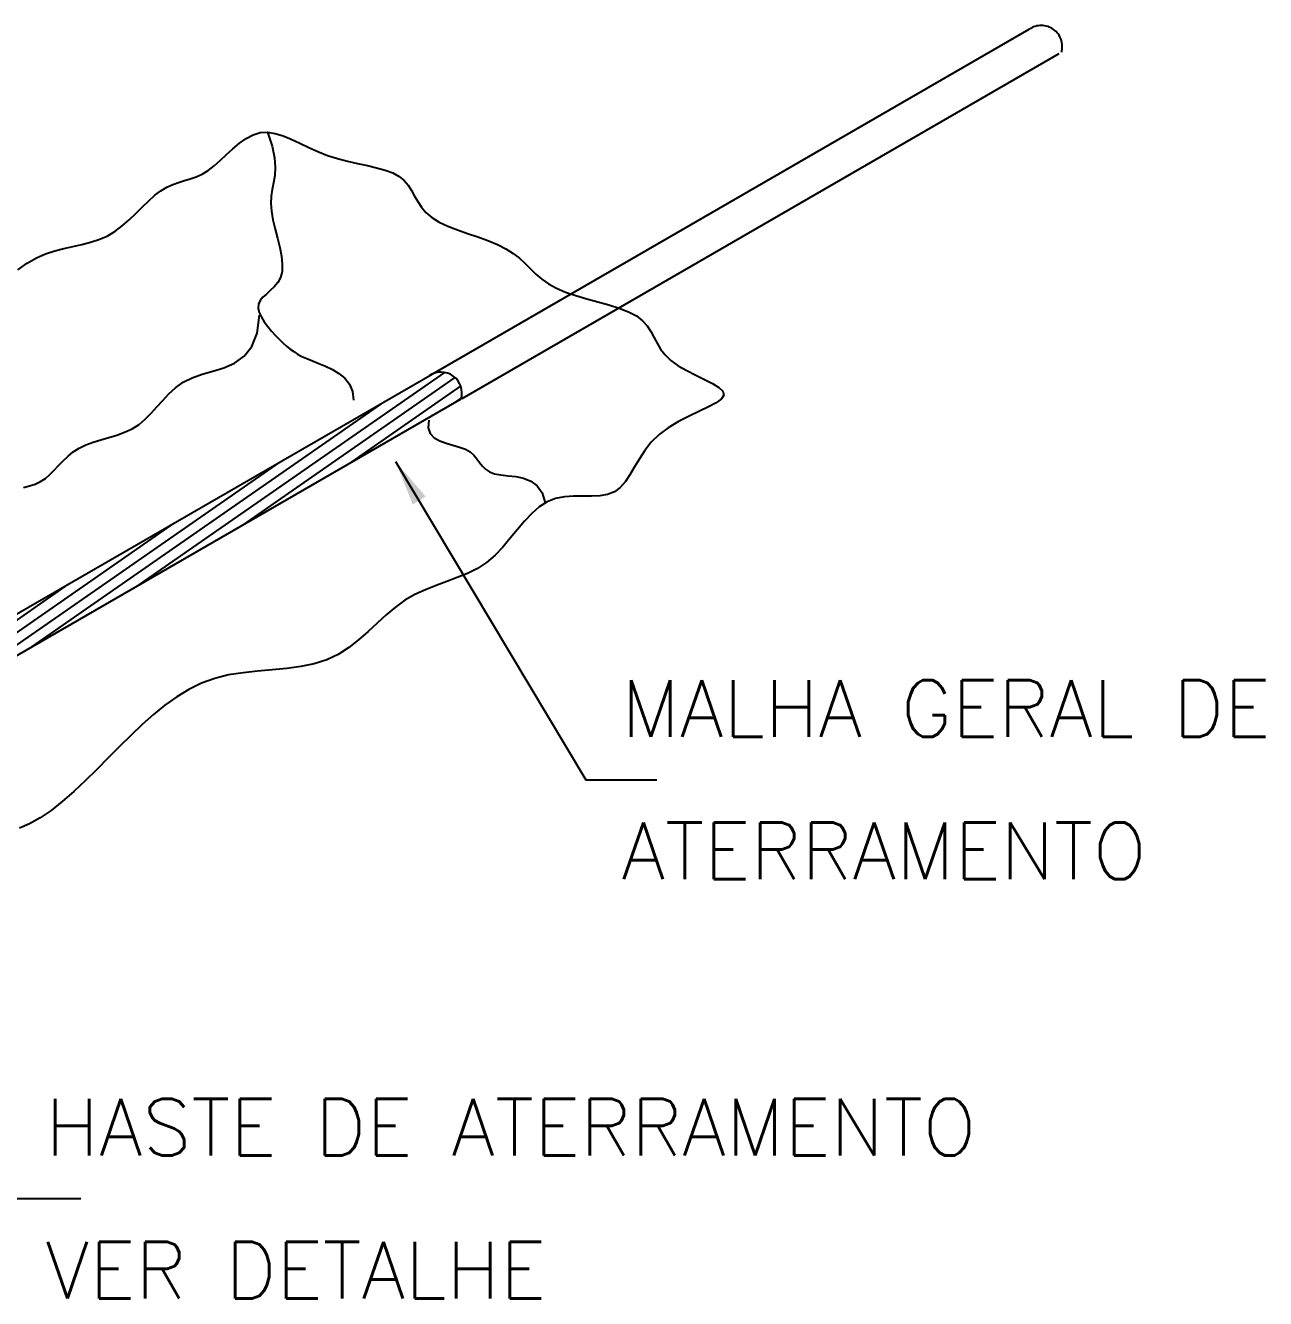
# Model space of a CAD drawing. Header units: millimetres. Extents: x -5802.3 to -5786.5, y -4437.4 to -4416.9.
# Drawn here: x -5790.89 to -5786.516, y -4434.642 to -4430.153 of the extents above; entities that cross this region are included whole.
import ezdxf

# ---------------------------------------------------------------- set-up
doc = ezdxf.new("R2010")
doc.units = ezdxf.units.MM
doc.header["$LTSCALE"] = 10
doc.linetypes.add('DASHEDX2', pattern=[1.5, 1, -0.5])
doc.layers.add('Termotécnica', color=7, linetype='Continuous')
doc.styles.add('r80', font='romans.shx')

msp = doc.modelspace()

# ---------------------------------------------------------------- linework, layer by layer
at = {"layer": 'Termotécnica', "color": 1, "linetype": 'DASHEDX2'}
for p, q in [((-5789.4551, -4431.3824), (-5787.349, -4430.1665)), ((-5789.3498, -4431.4683), (-5787.2437, -4430.2523))]:
    msp.add_line(p, q, dxfattribs=at)
at = {"layer": 'Termotécnica', "color": 3}
for p, q in [((-5791.558, -4432.5966), (-5789.4551, -4431.3824)), ((-5791.5299, -4432.727), (-5789.3532, -4431.4703))]:
    msp.add_line(p, q, dxfattribs=at)
at = {"layer": 'Termotécnica', "color": 1}
for p, q in [((-5789.412, -4431.3765), (-5790.4963, -4432.1302)), ((-5789.3747, -4431.3944), (-5790.1244, -4431.9155)), ((-5789.3546, -4431.4242), (-5789.7525, -4431.7008)), ((-5789.623, -4431.4794), (-5790.8682, -4432.3449)), ((-5789.3522, -4431.4663), (-5789.3807, -4431.4861)), ((-5789.9948, -4431.6941), (-5791.24, -4432.5596)), ((-5790.3667, -4431.9088), (-5791.5251, -4432.714)), ((-5790.7386, -4432.1235), (-5791.5245, -4432.6698))]:
    msp.add_line(p, q, dxfattribs=at)
at = {"layer": 'Termotécnica', "color": 2}
for p, q in [((-5789.5839, -4431.691), (-5788.9126, -4432.8134)), ((-5788.9126, -4432.8134), (-5788.6626, -4432.8134)), ((-5790.9438, -4434.2898), (-5790.6938, -4434.2898))]:
    msp.add_line(p, q, dxfattribs=at)
for points in [[(-5790.916, -4431.0143), (-5790.8834, -4430.9918), (-5790.8512, -4430.973), (-5790.8188, -4430.9585), (-5790.7864, -4430.9476), (-5790.754, -4430.9392), (-5790.7221, -4430.9322), (-5790.6907, -4430.9255), (-5790.66, -4430.9179), (-5790.6304, -4430.9084), (-5790.6019, -4430.8959), (-5790.5747, -4430.8795), (-5790.5488, -4430.86), (-5790.524, -4430.8384), (-5790.5002, -4430.8158), (-5790.4772, -4430.7932), (-5790.455, -4430.7716), (-5790.4332, -4430.7521), (-5790.4119, -4430.7358), (-5790.3909, -4430.7232), (-5790.3701, -4430.7138), (-5790.3494, -4430.7065), (-5790.3288, -4430.7002), (-5790.3082, -4430.6939), (-5790.2875, -4430.6865), (-5790.2667, -4430.6771), (-5790.2457, -4430.6646), (-5790.2244, -4430.6483), (-5790.2028, -4430.6291), (-5790.1807, -4430.6085), (-5790.1582, -4430.5879), (-5790.1351, -4430.5684), (-5790.1113, -4430.5516), (-5790.0869, -4430.5387), (-5790.0617, -4430.5311), (-5790.0357, -4430.5298), (-5790.0087, -4430.5341), (-5789.9808, -4430.5427), (-5789.9519, -4430.5545), (-5789.9218, -4430.5684), (-5789.8906, -4430.5833), (-5789.8581, -4430.5979), (-5789.8243, -4430.6112), (-5789.7892, -4430.6223), (-5789.7535, -4430.6315), (-5789.7181, -4430.6396), (-5789.6837, -4430.6472), (-5789.651, -4430.6548), (-5789.621, -4430.6633), (-5789.5944, -4430.6733), (-5789.572, -4430.6853), (-5789.5542, -4430.7), (-5789.5401, -4430.7168), (-5789.5283, -4430.7352), (-5789.5175, -4430.7547), (-5789.5062, -4430.7745), (-5789.4931, -4430.7942), (-5789.4769, -4430.8131), (-5789.4562, -4430.8306), (-5789.4302, -4430.8464), (-5789.3996, -4430.8607), (-5789.3658, -4430.874), (-5789.3301, -4430.8866), (-5789.2939, -4430.8991), (-5789.2584, -4430.912), (-5789.225, -4430.9256), (-5789.1951, -4430.9404), (-5789.1694, -4430.9567), (-5789.1472, -4430.9742), (-5789.1272, -4430.9925), (-5789.1082, -4431.0112), (-5789.089, -4431.0296), (-5789.0682, -4431.0475), (-5789.0446, -4431.0644), (-5789.017, -4431.0797), (-5788.9845, -4431.0933), (-5788.9483, -4431.1055), (-5788.9098, -4431.1167), (-5788.8704, -4431.1276), (-5788.8318, -4431.1386), (-5788.7954, -4431.1502), (-5788.7626, -4431.1631), (-5788.735, -4431.1776), (-5788.7136, -4431.1942), (-5788.6972, -4431.2126), (-5788.6843, -4431.2323), (-5788.6731, -4431.2528), (-5788.662, -4431.2738), (-5788.6495, -4431.2948), (-5788.6338, -4431.3152), (-5788.6133, -4431.3348), (-5788.5872, -4431.353), (-5788.557, -4431.37), (-5788.5252, -4431.386), (-5788.4943, -4431.4011), (-5788.4665, -4431.4155), (-5788.4443, -4431.4294), (-5788.4301, -4431.443), (-5788.4264, -4431.4563), (-5788.4346, -4431.4698), (-5788.4533, -4431.4835), (-5788.4801, -4431.4981), (-5788.5128, -4431.5138), (-5788.5489, -4431.531), (-5788.5862, -4431.5502), (-5788.6223, -4431.5716), (-5788.6549, -4431.5957), (-5788.6822, -4431.6226), (-5788.7049, -4431.6514), (-5788.7242, -4431.6809), (-5788.7413, -4431.7099), (-5788.7575, -4431.7372), (-5788.7738, -4431.7617), (-5788.7917, -4431.7821), (-5788.8122, -4431.7974), (-5788.8363, -4431.8067), (-5788.8635, -4431.8113), (-5788.8931, -4431.8128), (-5788.9242, -4431.8129), (-5788.9562, -4431.8134), (-5788.9883, -4431.8157), (-5789.0197, -4431.8217), (-5789.0496, -4431.833), (-5789.0776, -4431.8506), (-5789.1039, -4431.8738), (-5789.1292, -4431.901), (-5789.1543, -4431.9308), (-5789.1795, -4431.9617), (-5789.2057, -4431.9923), (-5789.2334, -4432.021), (-5789.2633, -4432.0465), (-5789.2958, -4432.0676), (-5789.3304, -4432.0852), (-5789.3667, -4432.1004), (-5789.4039, -4432.1143), (-5789.4416, -4432.128), (-5789.4791, -4432.1428), (-5789.5158, -4432.1597), (-5789.5512, -4432.1799), (-5789.5849, -4432.2042), (-5789.6173, -4432.2316), (-5789.6492, -4432.2609), (-5789.6814, -4432.2907), (-5789.7146, -4432.3199), (-5789.7495, -4432.3471), (-5789.7868, -4432.3711), (-5789.8272, -4432.3905), (-5789.8713, -4432.4044), (-5789.9185, -4432.414), (-5789.968, -4432.4205), (-5790.019, -4432.4253), (-5790.0707, -4432.4298), (-5790.1223, -4432.4355), (-5790.173, -4432.4436), (-5790.222, -4432.4557), (-5790.2686, -4432.4727), (-5790.3132, -4432.4945), (-5790.356, -4432.5205), (-5790.3975, -4432.5502), (-5790.4379, -4432.5831), (-5790.4778, -4432.6187), (-5790.5175, -4432.6565), (-5790.5574, -4432.6959), (-5790.5977, -4432.7363), (-5790.6383, -4432.7769), (-5790.679, -4432.8166), (-5790.7195, -4432.8545), (-5790.7596, -4432.8897), (-5790.799, -4432.9211), (-5790.8375, -4432.9477), (-5790.8749, -4432.9687), (-5790.911, -4432.9834)], [(-5790.0357, -4430.5298), (-5790.0197, -4430.5789), (-5790.0113, -4430.6196), (-5790.0088, -4430.6534), (-5790.0104, -4430.6822), (-5790.0145, -4430.7076), (-5790.0194, -4430.7313), (-5790.0233, -4430.7549), (-5790.0246, -4430.7802), (-5790.0221, -4430.8084), (-5790.0165, -4430.839), (-5790.0089, -4430.8711), (-5790.0007, -4430.9037), (-5789.9929, -4430.9358), (-5789.9868, -4430.9666), (-5789.9836, -4430.9951), (-5789.9845, -4431.0204), (-5789.9903, -4431.0418), (-5790, -4431.0598), (-5790.0124, -4431.075), (-5790.0261, -4431.0883), (-5790.0398, -4431.1003), (-5790.0522, -4431.1118), (-5790.0619, -4431.1234), (-5790.0676, -4431.1361), (-5790.0685, -4431.1502), (-5790.0648, -4431.1656), (-5790.0575, -4431.1817), (-5790.0472, -4431.1984), (-5790.0349, -4431.215), (-5790.0213, -4431.2312), (-5790.0072, -4431.2465), (-5789.9934, -4431.2606), (-5789.9806, -4431.2732), (-5789.9683, -4431.2843), (-5789.956, -4431.2943), (-5789.9434, -4431.3034), (-5789.9297, -4431.3119), (-5789.9146, -4431.3201), (-5789.8974, -4431.3281), (-5789.8777, -4431.3362), (-5789.8553, -4431.3449), (-5789.8312, -4431.3547), (-5789.8069, -4431.3662), (-5789.7838, -4431.3802), (-5789.7634, -4431.3973), (-5789.7471, -4431.4182), (-5789.7362, -4431.4436), (-5789.7323, -4431.4741)], [(-5790.8967, -4431.7827), (-5790.8751, -4431.7771), (-5790.855, -4431.7704), (-5790.8363, -4431.7618), (-5790.8193, -4431.7504), (-5790.8033, -4431.7366), (-5790.7879, -4431.7211), (-5790.7725, -4431.7047), (-5790.7566, -4431.688), (-5790.7395, -4431.6717), (-5790.7208, -4431.6565), (-5790.6998, -4431.6432), (-5790.6763, -4431.6321), (-5790.6506, -4431.6227), (-5790.6235, -4431.6143), (-5790.5956, -4431.6061), (-5790.5675, -4431.5974), (-5790.54, -4431.5873), (-5790.5136, -4431.5751), (-5790.4891, -4431.5601), (-5790.4668, -4431.5418), (-5790.4461, -4431.5209), (-5790.426, -4431.4983), (-5790.4056, -4431.4751), (-5790.384, -4431.4522), (-5790.3601, -4431.4307), (-5790.3332, -4431.4114), (-5790.3021, -4431.3956), (-5790.2666, -4431.3833), (-5790.2283, -4431.3725), (-5790.1894, -4431.3602), (-5790.1521, -4431.3435), (-5790.1187, -4431.3195), (-5790.0913, -4431.2854), (-5790.0722, -4431.2382), (-5790.0636, -4431.175)], [(-5789.4671, -4431.5447), (-5789.4693, -4431.5719), (-5789.4622, -4431.5924), (-5789.448, -4431.6074), (-5789.4285, -4431.6183), (-5789.4058, -4431.6265), (-5789.3818, -4431.6331), (-5789.3584, -4431.6397), (-5789.3378, -4431.6473), (-5789.3213, -4431.6571), (-5789.3082, -4431.6687), (-5789.2974, -4431.6813), (-5789.2876, -4431.6942), (-5789.2777, -4431.7067), (-5789.2665, -4431.718), (-5789.2526, -4431.7274), (-5789.235, -4431.7343), (-5789.2129, -4431.7382), (-5789.1875, -4431.7408), (-5789.1603, -4431.7439), (-5789.1331, -4431.7495), (-5789.1074, -4431.7596), (-5789.0849, -4431.7761), (-5789.0672, -4431.8009), (-5789.056, -4431.8361)]]:
    msp.add_lwpolyline(points, dxfattribs=at)
at = {"layer": 'Termotécnica', "color": 1, "linetype": 'DASHEDX2'}
msp.add_arc((-5787.3067, -4430.2269), 0.0738, 343.4713, 125.0199, dxfattribs=at)
at = {"layer": 'Termotécnica', "color": 3}
msp.add_arc((-5789.4239, -4431.4493), 0.0738, 343.4713, 125.0199, dxfattribs=at)
at = {"layer": 'Termotécnica', "color": 2}
msp.add_solid([(-5789.4777, -4431.8145), (-5789.5235, -4431.8422), (-5789.5839, -4431.691)], dxfattribs=at)

# ---------------------------------------------------------------- texts
at = {"layer": 'Termotécnica', "color": 2, "style": 'r80'}
for s, p in [('MALHA GERAL DE ', (-5788.7872, -4432.6619)), ('ATERRAMENTO', (-5788.7874, -4433.1633)), ('HASTE DE ATERRAMENTO', (-5790.8189, -4434.1386)), ('VER DETALHE', (-5790.8187, -4434.6424))]:
    msp.add_text(s, height=0.2, dxfattribs=at).set_placement(p)

doc.saveas('drawing.dxf')
